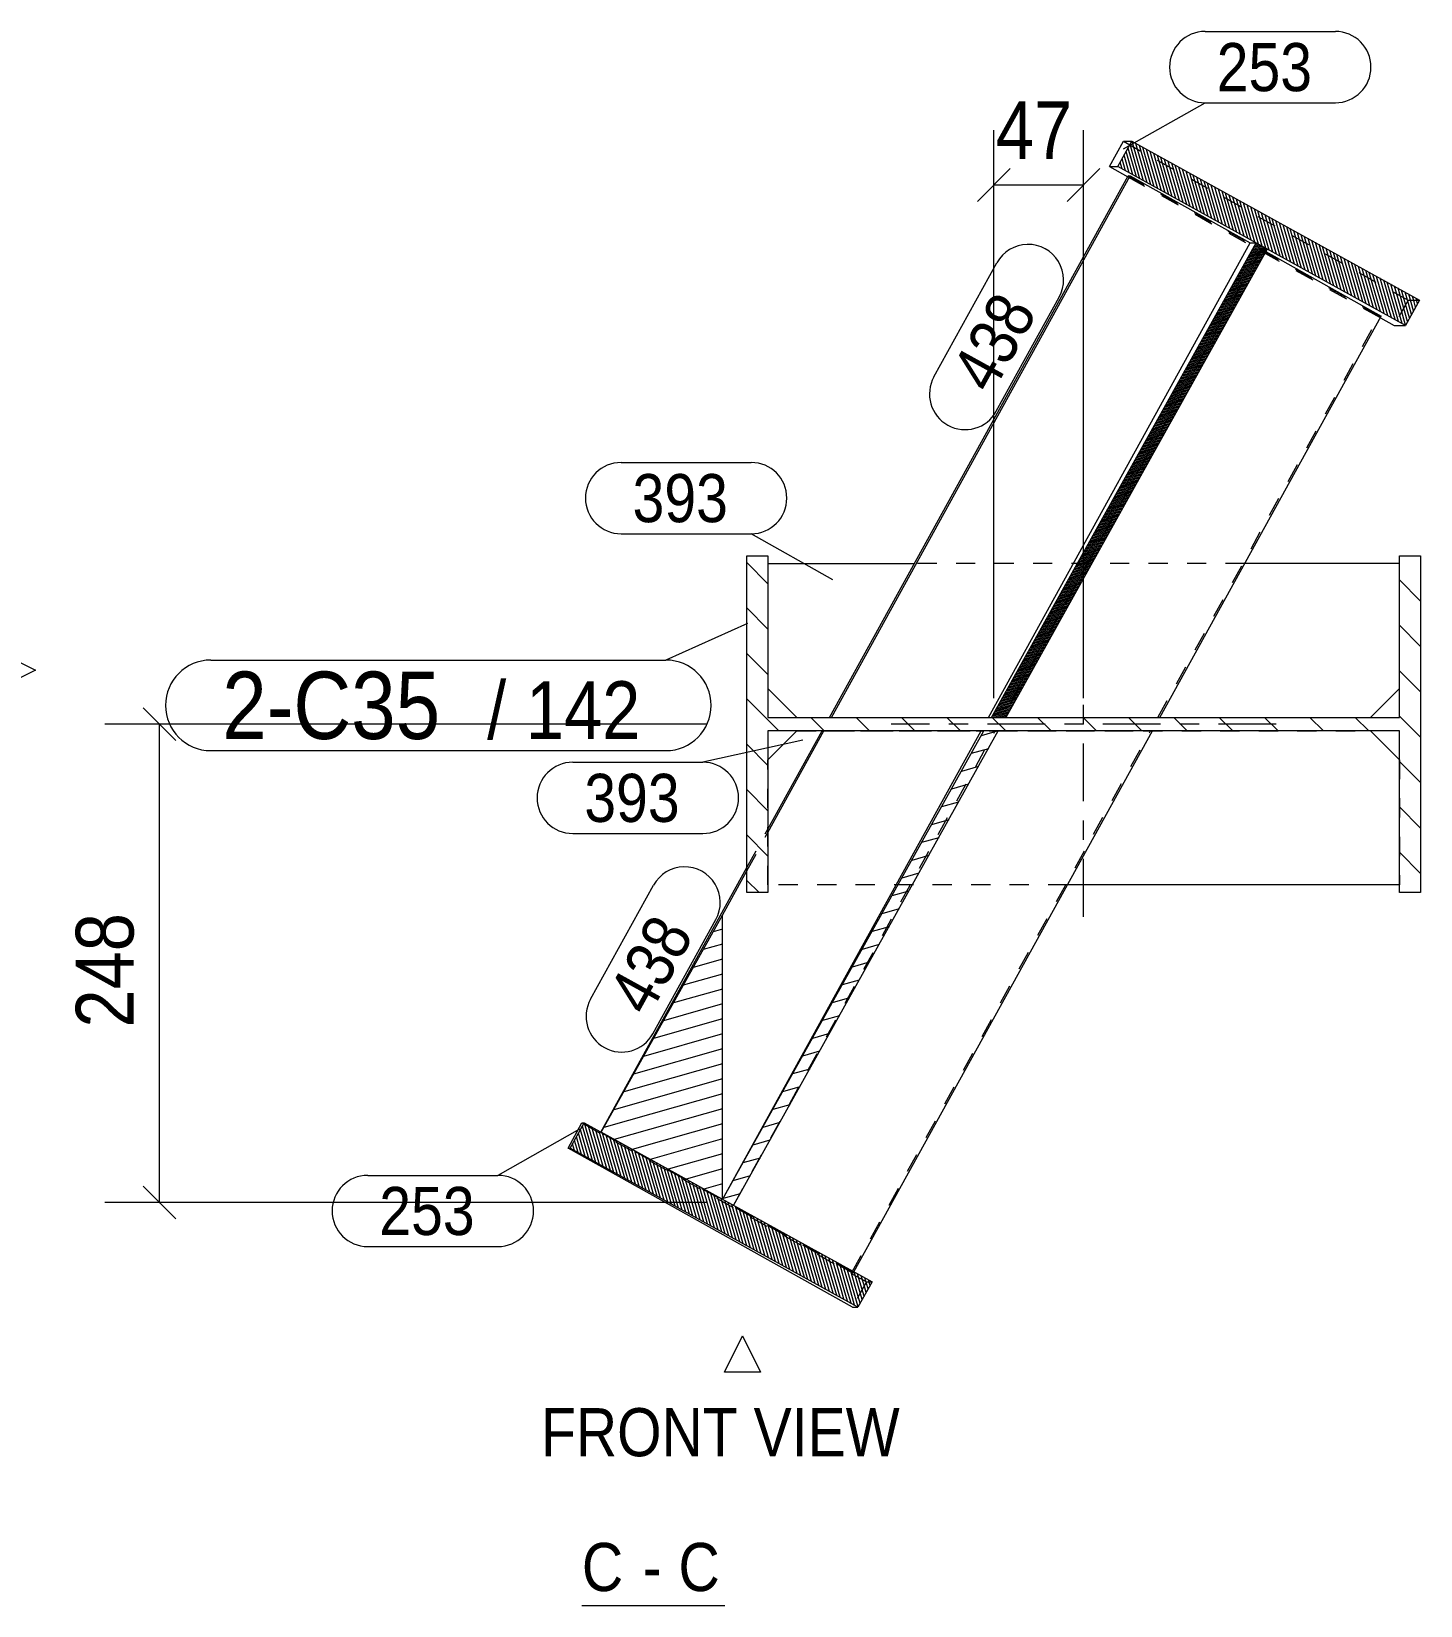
# Model space of a CAD drawing. Header units: millimetres. Extents: x 2 to 825, y 1 to 579.
# Drawn here: x 491.7 to 563.8, y 375.8 to 457.6 of the extents above; entities that cross this region are included whole.
import ezdxf

# ---------------------------------------------------------------- set-up
doc = ezdxf.new("R2010")
doc.units = ezdxf.units.MM
for name, pattern in [('XKITLINE00', [0]), ('XKITLINE01', [4, 1, -1, 1, -1]), ('XKITLINE03', [6, 3, -1, 1, -1])]:
    doc.linetypes.add(name, pattern=pattern)
for name, color, linetype, lineweight in [('Dimensions', 7, 'Continuous', 0), ('OtherObjectType', 7, 'Continuous', 0), ('Part', 2, 'Continuous', 0), ('PartMark', 7, 'Continuous', 0)]:
    doc.layers.add(name, color=color, linetype=linetype, lineweight=lineweight)
doc.styles.add('ARIAL', font='ARIAL.TTF')

# ---------------------------------------------------------------- blocks, each defined once
blk = doc.blocks.new('*A2')
at = {"layer": 'Part', "color": 7, "linetype": 'XKITLINE00', "lineweight": 0}
for p, q in [((529.909, 428.907), (528.809, 430.007)), ((563.809, 430.367), (563.809, 430.367)), ((563.809, 430.367), (563.809, 430.367)), ((563.809, 428.009), (562.709, 429.109)), ((529.909, 426.55), (528.809, 427.65)), ((563.809, 425.652), (562.709, 426.752)), ((529.909, 424.192), (528.809, 425.292)), ((563.809, 423.295), (562.709, 424.395)), ((530.477, 421.267), (528.809, 422.935)), ((532.835, 421.267), (532.135, 421.967)), ((535.192, 421.267), (534.492, 421.967)), ((537.549, 421.267), (536.849, 421.967)), ((539.907, 421.267), (539.207, 421.967)), ((542.264, 421.267), (541.564, 421.967)), ((544.621, 421.267), (543.921, 421.967)), ((546.979, 421.267), (546.279, 421.967)), ((549.336, 421.267), (548.636, 421.967)), ((551.693, 421.267), (550.993, 421.967)), ((554.051, 421.267), (553.351, 421.967)), ((556.408, 421.267), (555.708, 421.967)), ((558.765, 421.267), (558.065, 421.967)), ((561.122, 421.267), (560.422, 421.967)), ((563.809, 420.937), (562.709, 422.037)), ((529.909, 419.478), (528.809, 420.578)), ((563.809, 418.58), (562.709, 419.68)), ((529.909, 417.12), (528.809, 418.22)), ((563.809, 416.223), (562.709, 417.323)), ((529.909, 414.763), (528.809, 415.863)), ((563.809, 413.866), (562.709, 414.966)), ((529.448, 412.867), (528.809, 413.506))]:
    blk.add_line(p, q, dxfattribs=at)
blk = doc.blocks.new('*A3')
at = {"layer": 'Part', "color": 7, "linetype": 'XKITLINE00', "lineweight": 0}
for p, q in [((541.878, 421.267), (540.99, 421.015)), ((541.362, 420.342), (540.474, 420.09)), ((540.847, 419.418), (539.958, 419.166)), ((540.331, 418.494), (539.443, 418.242)), ((539.815, 417.569), (538.927, 417.317)), ((539.299, 416.645), (538.411, 416.393)), ((538.784, 415.72), (537.895, 415.468)), ((538.268, 414.796), (537.38, 414.544)), ((537.752, 413.872), (536.864, 413.62)), ((537.236, 412.947), (536.348, 412.695)), ((536.721, 412.023), (535.833, 411.771)), ((527.546, 410.976), (527.061, 410.838)), ((536.205, 411.099), (535.317, 410.847)), ((527.547, 410.198), (526.545, 409.914)), ((535.689, 410.174), (534.801, 409.922)), ((527.548, 409.42), (526.03, 408.989)), ((535.173, 409.25), (534.285, 408.998)), ((527.548, 408.642), (525.514, 408.065)), ((534.658, 408.325), (533.77, 408.073)), ((527.55, 407.086), (524.482, 406.216)), ((527.549, 407.864), (524.998, 407.141)), ((534.142, 407.401), (533.254, 407.149)), ((527.55, 406.309), (523.967, 405.292)), ((533.626, 406.477), (532.738, 406.225)), ((527.551, 405.531), (523.451, 404.367)), ((533.111, 405.552), (532.222, 405.3)), ((527.552, 404.753), (522.935, 403.443)), ((532.595, 404.628), (531.707, 404.376)), ((527.552, 403.975), (522.42, 402.519)), ((527.553, 403.197), (521.904, 401.594)), ((532.079, 403.703), (531.191, 403.451)), ((527.554, 402.419), (521.388, 400.67)), ((531.563, 402.779), (530.675, 402.527)), ((527.554, 401.642), (521.931, 400.046)), ((531.048, 401.855), (530.159, 401.603)), ((527.555, 400.864), (522.862, 399.532)), ((530.532, 400.93), (529.644, 400.678)), ((527.556, 400.086), (523.794, 399.018)), ((530.016, 400.006), (529.128, 399.754)), ((527.556, 399.308), (524.725, 398.505)), ((529.5, 399.082), (528.612, 398.83)), ((527.557, 398.53), (525.656, 397.991)), ((528.985, 398.157), (528.096, 397.905)), ((527.558, 397.752), (526.587, 397.477)), ((528.469, 397.233), (527.518, 396.963))]:
    blk.add_line(p, q, dxfattribs=at)
blk = doc.blocks.new('*A4')
at = {"layer": 'Part', "color": 7, "linetype": 'XKITLINE00', "lineweight": 0}
for p, q in [((555.763, 446.335), (554.995, 446.117)), ((555.686, 446.378), (555.038, 446.194)), ((555.609, 446.421), (555.081, 446.271)), ((555.531, 446.463), (555.124, 446.348)), ((555.454, 446.506), (555.167, 446.424)), ((555.377, 446.549), (555.21, 446.501)), ((555.412, 445.525), (554.524, 445.273)), ((555.455, 445.601), (554.567, 445.349)), ((555.498, 445.678), (554.61, 445.426)), ((555.541, 445.755), (554.653, 445.503)), ((555.584, 445.832), (554.695, 445.58)), ((555.626, 445.909), (554.738, 445.657)), ((555.669, 445.985), (554.781, 445.733)), ((555.712, 446.062), (554.824, 445.81)), ((555.755, 446.139), (554.867, 445.887)), ((555.798, 446.216), (554.91, 445.964)), ((555.841, 446.293), (554.953, 446.041)), ((554.941, 444.68), (554.053, 444.428)), ((554.984, 444.757), (554.096, 444.505)), ((555.027, 444.834), (554.139, 444.582)), ((555.069, 444.91), (554.181, 444.658)), ((555.112, 444.987), (554.224, 444.735)), ((555.155, 445.064), (554.267, 444.812)), ((555.198, 445.141), (554.31, 444.889)), ((555.241, 445.218), (554.353, 444.966)), ((555.284, 445.294), (554.396, 445.042)), ((555.327, 445.371), (554.438, 445.119)), ((555.369, 445.448), (554.481, 445.196)), ((554.513, 443.912), (553.624, 443.66)), ((554.555, 443.989), (553.667, 443.737)), ((554.598, 444.066), (553.71, 443.814)), ((554.641, 444.143), (553.753, 443.891)), ((554.684, 444.219), (553.796, 443.967)), ((554.727, 444.296), (553.839, 444.044)), ((554.77, 444.373), (553.882, 444.121)), ((554.812, 444.45), (553.924, 444.198)), ((554.855, 444.526), (553.967, 444.274)), ((554.898, 444.603), (554.01, 444.351)), ((554.041, 443.068), (553.153, 442.816)), ((554.084, 443.144), (553.196, 442.892)), ((554.127, 443.221), (553.239, 442.969)), ((554.17, 443.298), (553.282, 443.046)), ((554.213, 443.375), (553.325, 443.123)), ((554.256, 443.451), (553.367, 443.2)), ((554.298, 443.528), (553.41, 443.276)), ((554.341, 443.605), (553.453, 443.353)), ((554.384, 443.682), (553.496, 443.43)), ((554.427, 443.759), (553.539, 443.507)), ((554.47, 443.835), (553.582, 443.583)), ((553.57, 442.223), (552.682, 441.971)), ((553.613, 442.3), (552.725, 442.048)), ((553.656, 442.376), (552.768, 442.125)), ((553.699, 442.453), (552.811, 442.201)), ((553.741, 442.53), (552.853, 442.278)), ((553.784, 442.607), (552.896, 442.355)), ((553.827, 442.684), (552.939, 442.432)), ((553.87, 442.76), (552.982, 442.508)), ((553.913, 442.837), (553.025, 442.585)), ((553.956, 442.914), (553.068, 442.662)), ((553.998, 442.991), (553.11, 442.739)), ((553.142, 441.455), (552.254, 441.203)), ((553.184, 441.532), (552.296, 441.28)), ((553.227, 441.609), (552.339, 441.357)), ((553.27, 441.685), (552.382, 441.433)), ((553.313, 441.762), (552.425, 441.51)), ((553.356, 441.839), (552.468, 441.587)), ((553.399, 441.916), (552.511, 441.664)), ((553.442, 441.993), (552.553, 441.741)), ((553.484, 442.069), (552.596, 441.817)), ((553.527, 442.146), (552.639, 441.894)), ((552.67, 440.61), (551.782, 440.358)), ((552.713, 440.687), (551.825, 440.435)), ((552.756, 440.764), (551.868, 440.512)), ((552.799, 440.841), (551.911, 440.589)), ((552.842, 440.918), (551.954, 440.666)), ((552.885, 440.994), (551.997, 440.742)), ((552.927, 441.071), (552.039, 440.819)), ((552.97, 441.148), (552.082, 440.896)), ((553.013, 441.225), (552.125, 440.973)), ((553.056, 441.301), (552.168, 441.05)), ((553.099, 441.378), (552.211, 441.126)), ((552.242, 439.843), (551.354, 439.591)), ((552.285, 439.919), (551.397, 439.667)), ((552.328, 439.996), (551.44, 439.744)), ((552.371, 440.073), (551.482, 439.821)), ((552.413, 440.15), (551.525, 439.898)), ((552.456, 440.227), (551.568, 439.975)), ((552.499, 440.303), (551.611, 440.051)), ((552.542, 440.38), (551.654, 440.128)), ((552.585, 440.457), (551.697, 440.205)), ((552.628, 440.534), (551.739, 440.282)), ((551.771, 438.998), (550.883, 438.746)), ((551.814, 439.075), (550.926, 438.823)), ((551.856, 439.152), (550.968, 438.9)), ((551.899, 439.228), (551.011, 438.976)), ((551.942, 439.305), (551.054, 439.053)), ((551.985, 439.382), (551.097, 439.13)), ((552.028, 439.459), (551.14, 439.207)), ((552.071, 439.535), (551.183, 439.283)), ((552.113, 439.612), (551.225, 439.36)), ((552.156, 439.689), (551.268, 439.437)), ((552.199, 439.766), (551.311, 439.514)), ((551.299, 438.153), (550.411, 437.901)), ((551.342, 438.23), (550.454, 437.978)), ((551.385, 438.307), (550.497, 438.055)), ((551.428, 438.384), (550.54, 438.132)), ((551.471, 438.46), (550.583, 438.208)), ((551.514, 438.537), (550.626, 438.285)), ((551.557, 438.614), (550.668, 438.362)), ((551.599, 438.691), (550.711, 438.439)), ((551.642, 438.768), (550.754, 438.516)), ((551.685, 438.844), (550.797, 438.592)), ((551.728, 438.921), (550.84, 438.669)), ((550.871, 437.385), (549.983, 437.133)), ((550.914, 437.462), (550.026, 437.21)), ((550.957, 437.539), (550.069, 437.287)), ((551, 437.616), (550.112, 437.364)), ((551.042, 437.693), (550.154, 437.441)), ((551.085, 437.769), (550.197, 437.517)), ((551.128, 437.846), (550.24, 437.594)), ((551.171, 437.923), (550.283, 437.671)), ((551.214, 438), (550.326, 437.748)), ((551.257, 438.077), (550.369, 437.825)), ((550.4, 436.541), (549.512, 436.289)), ((550.443, 436.618), (549.555, 436.366)), ((550.486, 436.694), (549.597, 436.442)), ((550.528, 436.771), (549.64, 436.519)), ((550.571, 436.848), (549.683, 436.596)), ((550.614, 436.925), (549.726, 436.673)), ((550.657, 437.002), (549.769, 436.75)), ((550.7, 437.078), (549.812, 436.826)), ((550.743, 437.155), (549.854, 436.903)), ((550.785, 437.232), (549.897, 436.98)), ((550.828, 437.309), (549.94, 437.057)), ((549.929, 435.696), (549.041, 435.444)), ((549.971, 435.773), (549.083, 435.521)), ((550.014, 435.85), (549.126, 435.598)), ((550.057, 435.927), (549.169, 435.675)), ((550.1, 436.003), (549.212, 435.751)), ((550.143, 436.08), (549.255, 435.828)), ((550.186, 436.157), (549.298, 435.905)), ((550.228, 436.234), (549.34, 435.982)), ((550.271, 436.31), (549.383, 436.058)), ((550.314, 436.387), (549.426, 436.135)), ((550.357, 436.464), (549.469, 436.212)), ((549.5, 434.928), (548.612, 434.676)), ((549.543, 435.005), (548.655, 434.753)), ((549.586, 435.082), (548.698, 434.83)), ((549.629, 435.159), (548.741, 434.907)), ((549.672, 435.235), (548.783, 434.983)), ((549.714, 435.312), (548.826, 435.06)), ((549.757, 435.389), (548.869, 435.137)), ((549.8, 435.466), (548.912, 435.214)), ((549.843, 435.543), (548.955, 435.291)), ((549.886, 435.619), (548.998, 435.367)), ((549.029, 434.084), (548.141, 433.832)), ((549.072, 434.16), (548.184, 433.908)), ((549.115, 434.237), (548.227, 433.985)), ((549.157, 434.314), (548.269, 434.062)), ((549.2, 434.391), (548.312, 434.139)), ((549.243, 434.468), (548.355, 434.216)), ((549.286, 434.544), (548.398, 434.292)), ((549.329, 434.621), (548.441, 434.369)), ((549.372, 434.698), (548.484, 434.446)), ((549.414, 434.775), (548.526, 434.523)), ((549.457, 434.852), (548.569, 434.6)), ((548.558, 433.239), (547.67, 432.987)), ((548.601, 433.316), (547.712, 433.064)), ((548.643, 433.393), (547.755, 433.141)), ((548.686, 433.469), (547.798, 433.217)), ((548.729, 433.546), (547.841, 433.294)), ((548.772, 433.623), (547.884, 433.371)), ((548.815, 433.7), (547.927, 433.448)), ((548.858, 433.777), (547.969, 433.525)), ((548.9, 433.853), (548.012, 433.601)), ((548.943, 433.93), (548.055, 433.678)), ((548.986, 434.007), (548.098, 433.755)), ((548.129, 432.471), (547.241, 432.219)), ((548.172, 432.548), (547.284, 432.296)), ((548.215, 432.625), (547.327, 432.373)), ((548.258, 432.702), (547.37, 432.45)), ((548.301, 432.778), (547.413, 432.526)), ((548.343, 432.855), (547.455, 432.603)), ((548.386, 432.932), (547.498, 432.68)), ((548.429, 433.009), (547.541, 432.757)), ((548.472, 433.085), (547.584, 432.833)), ((548.515, 433.162), (547.627, 432.91)), ((547.658, 431.627), (546.77, 431.375)), ((547.701, 431.703), (546.813, 431.451)), ((547.744, 431.78), (546.856, 431.528)), ((547.787, 431.857), (546.898, 431.605)), ((547.829, 431.934), (546.941, 431.682)), ((547.872, 432.01), (546.984, 431.758)), ((547.915, 432.087), (547.027, 431.835)), ((547.958, 432.164), (547.07, 431.912)), ((548.001, 432.241), (547.113, 431.989)), ((548.044, 432.318), (547.156, 432.066)), ((548.086, 432.394), (547.198, 432.142)), ((547.187, 430.782), (546.299, 430.53)), ((547.23, 430.859), (546.342, 430.607)), ((547.272, 430.935), (546.384, 430.683)), ((547.315, 431.012), (546.427, 430.76)), ((547.358, 431.089), (546.47, 430.837)), ((547.401, 431.166), (546.513, 430.914)), ((547.444, 431.243), (546.556, 430.991)), ((547.487, 431.319), (546.599, 431.067)), ((547.53, 431.396), (546.641, 431.144)), ((547.572, 431.473), (546.684, 431.221)), ((547.615, 431.55), (546.727, 431.298)), ((546.758, 430.014), (545.87, 429.762)), ((546.801, 430.091), (545.913, 429.839)), ((546.844, 430.168), (545.956, 429.916)), ((546.887, 430.244), (545.999, 429.992)), ((546.93, 430.321), (546.042, 430.069)), ((546.973, 430.398), (546.085, 430.146)), ((547.015, 430.475), (546.127, 430.223)), ((547.058, 430.552), (546.17, 430.3)), ((547.101, 430.628), (546.213, 430.376)), ((547.144, 430.705), (546.256, 430.453)), ((546.287, 429.169), (545.399, 428.917)), ((546.33, 429.246), (545.442, 428.994)), ((546.373, 429.323), (545.485, 429.071)), ((546.416, 429.4), (545.528, 429.148)), ((546.458, 429.477), (545.57, 429.225)), ((546.501, 429.553), (545.613, 429.301)), ((546.544, 429.63), (545.656, 429.378)), ((546.587, 429.707), (545.699, 429.455)), ((546.63, 429.784), (545.742, 429.532)), ((546.673, 429.86), (545.785, 429.608)), ((546.716, 429.937), (545.827, 429.685)), ((545.859, 428.402), (544.971, 428.15)), ((545.902, 428.478), (545.013, 428.226)), ((545.944, 428.555), (545.056, 428.303)), ((545.987, 428.632), (545.099, 428.38)), ((546.03, 428.709), (545.142, 428.457)), ((546.073, 428.785), (545.185, 428.533)), ((546.116, 428.862), (545.228, 428.61)), ((546.159, 428.939), (545.271, 428.687)), ((546.201, 429.016), (545.313, 428.764)), ((546.244, 429.093), (545.356, 428.841)), ((545.387, 427.557), (544.499, 427.305)), ((545.43, 427.634), (544.542, 427.382)), ((545.473, 427.71), (544.585, 427.458)), ((545.516, 427.787), (544.628, 427.535)), ((545.559, 427.864), (544.671, 427.612)), ((545.602, 427.941), (544.714, 427.689)), ((545.645, 428.018), (544.756, 427.766)), ((545.687, 428.094), (544.799, 427.842)), ((545.73, 428.171), (544.842, 427.919)), ((545.773, 428.248), (544.885, 427.996)), ((545.816, 428.325), (544.928, 428.073)), ((544.916, 426.712), (544.028, 426.46)), ((544.959, 426.789), (544.071, 426.537)), ((545.002, 426.866), (544.114, 426.614)), ((545.045, 426.943), (544.157, 426.691)), ((545.088, 427.019), (544.2, 426.767)), ((545.13, 427.096), (544.242, 426.844)), ((545.173, 427.173), (544.285, 426.921)), ((545.216, 427.25), (544.328, 426.998)), ((545.259, 427.327), (544.371, 427.075)), ((545.302, 427.403), (544.414, 427.151)), ((545.345, 427.48), (544.457, 427.228)), ((544.488, 425.944), (543.6, 425.692)), ((544.531, 426.021), (543.643, 425.769)), ((544.573, 426.098), (543.685, 425.846)), ((544.616, 426.175), (543.728, 425.923)), ((544.659, 426.252), (543.771, 426)), ((544.702, 426.328), (543.814, 426.076)), ((544.745, 426.405), (543.857, 426.153)), ((544.788, 426.482), (543.9, 426.23)), ((544.831, 426.559), (543.942, 426.307)), ((544.873, 426.635), (543.985, 426.383)), ((544.017, 425.1), (543.128, 424.848)), ((544.059, 425.177), (543.171, 424.925)), ((544.102, 425.253), (543.214, 425.001)), ((544.145, 425.33), (543.257, 425.078)), ((544.188, 425.407), (543.3, 425.155)), ((544.231, 425.484), (543.343, 425.232)), ((544.274, 425.56), (543.386, 425.308)), ((544.316, 425.637), (543.428, 425.385)), ((544.359, 425.714), (543.471, 425.462)), ((544.402, 425.791), (543.514, 425.539)), ((544.445, 425.868), (543.557, 425.616)), ((543.545, 424.255), (542.657, 424.003)), ((543.588, 424.332), (542.7, 424.08)), ((543.631, 424.409), (542.743, 424.157)), ((543.674, 424.485), (542.786, 424.233)), ((543.717, 424.562), (542.829, 424.31)), ((543.76, 424.639), (542.871, 424.387)), ((543.802, 424.716), (542.914, 424.464)), ((543.845, 424.793), (542.957, 424.541)), ((543.888, 424.869), (543, 424.617)), ((543.931, 424.946), (543.043, 424.694)), ((543.974, 425.023), (543.086, 424.771)), ((543.117, 423.487), (542.229, 423.235)), ((543.16, 423.564), (542.272, 423.312)), ((543.203, 423.641), (542.315, 423.389)), ((543.245, 423.718), (542.357, 423.466)), ((543.288, 423.794), (542.4, 423.542)), ((543.331, 423.871), (542.443, 423.619)), ((543.374, 423.948), (542.486, 423.696)), ((543.417, 424.025), (542.529, 423.773)), ((543.46, 424.102), (542.572, 423.85)), ((543.502, 424.178), (542.614, 423.926)), ((542.195, 422.644), (541.843, 422.544)), ((542.178, 422.704), (541.886, 422.621)), ((542.161, 422.764), (541.929, 422.698)), ((542.144, 422.824), (541.972, 422.775)), ((542.127, 422.883), (542.015, 422.851)), ((542.111, 422.943), (542.057, 422.928)), ((542.988, 423.257), (542.1, 423.005)), ((542.946, 423.18), (542.111, 422.943)), ((542.903, 423.103), (542.127, 422.883)), ((543.031, 423.334), (542.143, 423.082)), ((542.86, 423.027), (542.144, 422.824)), ((542.817, 422.95), (542.161, 422.764)), ((542.774, 422.873), (542.178, 422.704)), ((543.074, 423.41), (542.186, 423.158)), ((542.731, 422.796), (542.195, 422.644)), ((542.689, 422.719), (542.212, 422.584)), ((542.646, 422.643), (542.229, 422.524)), ((542.314, 422.225), (541.543, 422.007)), ((542.297, 422.285), (541.586, 422.083)), ((542.28, 422.345), (541.629, 422.16)), ((542.331, 422.166), (541.63, 421.967)), ((542.263, 422.405), (541.672, 422.237)), ((542.246, 422.465), (541.715, 422.314)), ((542.229, 422.524), (541.758, 422.391)), ((542.212, 422.584), (541.8, 422.467)), ((542.346, 422.105), (541.858, 421.967)), ((542.303, 422.028), (542.086, 421.967)), ((542.603, 422.566), (542.246, 422.465)), ((542.56, 422.489), (542.263, 422.405)), ((542.517, 422.412), (542.28, 422.345)), ((542.474, 422.335), (542.297, 422.285)), ((542.431, 422.259), (542.314, 422.225)), ((542.389, 422.182), (542.331, 422.166))]:
    blk.add_line(p, q, dxfattribs=at)
blk = doc.blocks.new('*A5')
at = {"layer": 'Part', "color": 7, "linetype": 'XKITLINE00', "lineweight": 0}
for p, q in [((520.607, 399.061), (520.175, 400.557)), ((520.793, 398.958), (520.278, 400.742)), ((520.98, 398.855), (520.391, 400.896)), ((521.167, 398.752), (520.577, 400.793)), ((521.353, 398.649), (520.764, 400.69)), ((521.54, 398.547), (520.95, 400.587)), ((519.86, 399.473), (519.762, 399.816)), ((520.047, 399.37), (519.865, 400.001)), ((520.234, 399.267), (519.968, 400.186)), ((520.42, 399.164), (520.072, 400.371)), ((521.726, 398.444), (521.137, 400.484)), ((521.913, 398.341), (521.324, 400.381)), ((522.1, 398.238), (521.51, 400.278)), ((522.286, 398.135), (521.697, 400.175)), ((522.473, 398.032), (521.883, 400.072)), ((522.659, 397.929), (522.07, 399.969)), ((522.846, 397.826), (522.257, 399.866)), ((523.033, 397.723), (522.443, 399.763)), ((523.219, 397.62), (522.63, 399.661)), ((523.406, 397.517), (522.816, 399.558)), ((523.592, 397.414), (523.003, 399.455)), ((523.779, 397.311), (523.19, 399.352)), ((523.966, 397.208), (523.376, 399.249)), ((524.152, 397.105), (523.563, 399.146)), ((524.339, 397.002), (523.749, 399.043)), ((524.525, 396.899), (523.936, 398.94)), ((524.712, 396.796), (524.122, 398.837)), ((524.899, 396.693), (524.309, 398.734)), ((525.085, 396.59), (524.496, 398.631)), ((525.272, 396.487), (524.682, 398.528)), ((525.458, 396.384), (524.869, 398.425)), ((525.645, 396.281), (525.055, 398.322)), ((525.831, 396.178), (525.242, 398.219)), ((526.018, 396.075), (525.429, 398.116)), ((526.205, 395.973), (525.615, 398.013)), ((526.391, 395.87), (525.802, 397.91)), ((526.578, 395.767), (525.988, 397.807)), ((526.764, 395.664), (526.175, 397.704)), ((526.951, 395.561), (526.362, 397.601)), ((527.138, 395.458), (526.548, 397.498)), ((527.324, 395.355), (526.735, 397.395)), ((527.511, 395.252), (526.921, 397.292)), ((527.697, 395.149), (527.108, 397.189)), ((527.884, 395.046), (527.295, 397.087)), ((528.071, 394.943), (527.481, 396.984)), ((528.257, 394.84), (527.668, 396.881)), ((528.444, 394.737), (527.854, 396.778)), ((528.63, 394.634), (528.041, 396.675)), ((528.817, 394.531), (528.228, 396.572)), ((529.004, 394.428), (528.414, 396.469)), ((529.19, 394.325), (528.601, 396.366)), ((529.377, 394.222), (528.787, 396.263)), ((529.563, 394.119), (528.974, 396.16)), ((529.75, 394.016), (529.161, 396.057)), ((529.937, 393.913), (529.347, 395.954)), ((530.123, 393.81), (529.534, 395.851)), ((530.31, 393.707), (529.72, 395.748)), ((530.496, 393.604), (529.907, 395.645)), ((530.683, 393.501), (530.093, 395.542)), ((530.869, 393.399), (530.28, 395.439)), ((531.056, 393.296), (530.467, 395.336)), ((531.243, 393.193), (530.653, 395.233)), ((531.429, 393.09), (530.84, 395.13)), ((531.616, 392.987), (531.026, 395.027)), ((531.802, 392.884), (531.213, 394.924)), ((531.989, 392.781), (531.4, 394.821)), ((532.176, 392.678), (531.586, 394.718)), ((532.362, 392.575), (531.773, 394.616)), ((532.549, 392.472), (531.959, 394.513)), ((532.735, 392.369), (532.146, 394.41)), ((532.922, 392.266), (532.333, 394.307)), ((533.109, 392.163), (532.519, 394.204)), ((533.291, 392.074), (532.706, 394.101)), ((533.436, 392.116), (532.892, 393.998)), ((533.581, 392.157), (533.079, 393.895)), ((533.726, 392.199), (533.266, 393.792)), ((533.87, 392.241), (533.452, 393.689)), ((534.015, 392.283), (533.639, 393.586)), ((534.16, 392.325), (533.825, 393.483)), ((534.305, 392.367), (534.012, 393.38)), ((534.449, 392.408), (534.199, 393.277)), ((534.595, 391.363), (534.305, 392.367)), ((534.594, 392.45), (534.385, 393.174)), ((534.698, 391.548), (534.449, 392.408)), ((534.739, 392.492), (534.572, 393.071)), ((534.801, 391.733), (534.594, 392.45)), ((534.905, 391.918), (534.739, 392.492)), ((534.884, 392.534), (534.758, 392.968)), ((535.008, 392.104), (534.884, 392.534)), ((535.029, 392.576), (534.945, 392.865)), ((535.111, 392.289), (535.029, 392.576)), ((535.173, 392.617), (535.131, 392.762)), ((535.215, 392.474), (535.173, 392.617)), ((533.295, 392.06), (533.291, 392.074)), ((533.482, 391.957), (533.436, 392.116)), ((533.668, 391.854), (533.581, 392.157)), ((533.855, 391.751), (533.726, 392.199)), ((534.042, 391.648), (533.87, 392.241)), ((534.228, 391.545), (534.015, 392.283)), ((534.415, 391.442), (534.16, 392.325))]:
    blk.add_line(p, q, dxfattribs=at)
blk = doc.blocks.new('*A6')
at = {"layer": 'Part', "color": 7, "linetype": 'XKITLINE00', "lineweight": 0}
for p, q in [((548.863, 450.143), (548.514, 451.35)), ((549.049, 450.04), (548.617, 451.535)), ((549.236, 449.937), (548.721, 451.721)), ((549.422, 449.834), (548.833, 451.875)), ((549.609, 449.731), (549.02, 451.772)), ((549.796, 449.628), (549.206, 451.669)), ((549.982, 449.525), (549.393, 451.566)), ((550.169, 449.422), (549.579, 451.463)), ((550.355, 449.319), (549.766, 451.36)), ((550.542, 449.216), (549.953, 451.257)), ((548.303, 450.452), (548.204, 450.794)), ((548.489, 450.349), (548.307, 450.98)), ((548.676, 450.246), (548.411, 451.165)), ((550.729, 449.113), (550.139, 451.154)), ((550.915, 449.01), (550.326, 451.051)), ((551.102, 448.907), (550.512, 450.948)), ((551.288, 448.804), (550.699, 450.845)), ((551.475, 448.701), (550.886, 450.742)), ((551.662, 448.599), (551.072, 450.639)), ((551.848, 448.496), (551.259, 450.536)), ((552.035, 448.393), (551.445, 450.433)), ((552.221, 448.29), (551.632, 450.33)), ((552.408, 448.187), (551.818, 450.227)), ((552.594, 448.084), (552.005, 450.124)), ((552.781, 447.981), (552.192, 450.021)), ((552.968, 447.878), (552.378, 449.918)), ((553.154, 447.775), (552.565, 449.816)), ((553.341, 447.672), (552.751, 449.713)), ((553.527, 447.569), (552.938, 449.61)), ((553.714, 447.466), (553.125, 449.507)), ((553.901, 447.363), (553.311, 449.404)), ((554.087, 447.26), (553.498, 449.301)), ((554.274, 447.157), (553.684, 449.198)), ((554.46, 447.054), (553.871, 449.095)), ((554.647, 446.951), (554.058, 448.992)), ((554.834, 446.848), (554.244, 448.889)), ((555.02, 446.745), (554.431, 448.786)), ((555.207, 446.642), (554.617, 448.683)), ((555.393, 446.539), (554.804, 448.58)), ((555.58, 446.436), (554.991, 448.477)), ((555.767, 446.333), (555.177, 448.374)), ((555.953, 446.23), (555.364, 448.271)), ((556.14, 446.127), (555.55, 448.168)), ((556.326, 446.025), (555.737, 448.065)), ((556.513, 445.922), (555.924, 447.962)), ((556.7, 445.819), (556.11, 447.859)), ((556.886, 445.716), (556.297, 447.756)), ((557.073, 445.613), (556.483, 447.653)), ((557.259, 445.51), (556.67, 447.55)), ((557.446, 445.407), (556.856, 447.447)), ((557.632, 445.304), (557.043, 447.344)), ((557.819, 445.201), (557.23, 447.242)), ((558.006, 445.098), (557.416, 447.139)), ((558.192, 444.995), (557.603, 447.036)), ((558.379, 444.892), (557.789, 446.933)), ((558.565, 444.789), (557.976, 446.83)), ((558.752, 444.686), (558.163, 446.727)), ((558.939, 444.583), (558.349, 446.624)), ((559.125, 444.48), (558.536, 446.521)), ((559.312, 444.377), (558.722, 446.418)), ((559.498, 444.274), (558.909, 446.315)), ((559.685, 444.171), (559.096, 446.212)), ((559.872, 444.068), (559.282, 446.109)), ((560.058, 443.965), (559.469, 446.006)), ((560.245, 443.862), (559.655, 445.903)), ((560.431, 443.759), (559.842, 445.8)), ((560.618, 443.656), (560.029, 445.697)), ((560.805, 443.554), (560.215, 445.594)), ((560.991, 443.451), (560.402, 445.491)), ((561.178, 443.348), (560.588, 445.388)), ((561.364, 443.245), (560.775, 445.285)), ((561.551, 443.142), (560.962, 445.182)), ((561.734, 443.052), (561.148, 445.079)), ((561.878, 443.094), (561.335, 444.976)), ((562.023, 443.136), (561.521, 444.873)), ((562.168, 443.178), (561.708, 444.77)), ((562.313, 443.22), (561.895, 444.668)), ((562.457, 443.262), (562.081, 444.565)), ((562.602, 443.303), (562.268, 444.462)), ((562.747, 443.345), (562.454, 444.359)), ((562.892, 443.387), (562.641, 444.256)), ((563.037, 443.429), (562.827, 444.153)), ((563.181, 443.471), (563.014, 444.05)), ((563.326, 443.512), (563.201, 443.947)), ((561.738, 443.039), (561.734, 443.052)), ((561.924, 442.936), (561.878, 443.094)), ((562.111, 442.833), (562.023, 443.136)), ((562.297, 442.73), (562.168, 443.178)), ((562.484, 442.627), (562.313, 443.22)), ((562.671, 442.524), (562.457, 443.262)), ((562.857, 442.421), (562.602, 443.303)), ((563.037, 442.341), (562.747, 443.345)), ((563.14, 442.526), (562.892, 443.387)), ((563.244, 442.712), (563.037, 443.429)), ((563.347, 442.897), (563.181, 443.471)), ((563.45, 443.082), (563.326, 443.512)), ((563.471, 443.554), (563.387, 443.844)), ((563.554, 443.267), (563.471, 443.554)), ((563.616, 443.596), (563.574, 443.741)), ((563.657, 443.453), (563.616, 443.596)), ((563.76, 443.638), (563.76, 443.638)), ((563.76, 443.638), (563.76, 443.638))]:
    blk.add_line(p, q, dxfattribs=at)
blk = doc.blocks.new('*A68')
at = {"layer": 'Part', "color": 7, "linetype": 'XKITLINE03', "lineweight": 0}
for p, q in [((546.309, 411.617), (546.309, 431.617)), ((556.309, 421.617), (536.309, 421.617))]:
    blk.add_line(p, q, dxfattribs=at)
at = {"layer": 'Part', "color": 2, "linetype": 'XKITLINE00', "lineweight": 0}
for p, q in [((528.809, 412.867), (528.809, 430.367)), ((528.809, 430.367), (529.909, 430.367)), ((529.909, 430.367), (529.909, 421.967)), ((562.709, 421.967), (562.709, 430.367)), ((562.709, 430.367), (563.809, 430.367)), ((563.809, 430.367), (563.809, 412.867)), ((529.909, 421.967), (562.709, 421.967)), ((562.709, 421.267), (529.909, 421.267)), ((529.909, 421.267), (529.909, 412.867)), ((562.709, 412.867), (562.709, 421.267)), ((529.909, 412.867), (528.809, 412.867)), ((563.809, 412.867), (562.709, 412.867))]:
    blk.add_line(p, q, dxfattribs=at)
blk = doc.blocks.new('*A69')
at = {"layer": 'Part', "color": 2, "linetype": 'XKITLINE00', "lineweight": 0}
for p, q in [((529.909, 419.767), (531.409, 421.267)), ((561.209, 421.267), (562.709, 419.767)), ((562.709, 413.267), (545.466, 413.267))]:
    blk.add_line(p, q, dxfattribs=at)
at = {"layer": 'Part', "color": 7, "linetype": 'XKITLINE01', "lineweight": 0}
for p, q in [((531.409, 421.267), (561.209, 421.267)), ((529.909, 413.267), (529.909, 419.767)), ((562.709, 419.767), (562.709, 413.267)), ((545.466, 413.267), (529.909, 413.267))]:
    blk.add_line(p, q, dxfattribs=at)
blk = doc.blocks.new('*A70')
at = {"layer": 'Part', "color": 2, "linetype": 'XKITLINE00', "lineweight": 0}
for p, q in [((529.909, 429.967), (537.527, 429.967)), ((562.709, 429.967), (554.681, 429.967)), ((529.909, 423.467), (531.409, 421.967)), ((561.209, 421.967), (562.709, 423.467))]:
    blk.add_line(p, q, dxfattribs=at)
at = {"layer": 'Part', "color": 7, "linetype": 'XKITLINE01', "lineweight": 0}
for p, q in [((529.909, 429.967), (529.909, 423.467)), ((554.681, 429.967), (537.527, 429.967)), ((562.709, 423.467), (562.709, 429.967)), ((531.409, 421.967), (561.209, 421.967))]:
    blk.add_line(p, q, dxfattribs=at)
blk = doc.blocks.new('*A71')
at = {"layer": 'Part', "color": 2, "linetype": 'XKITLINE00', "lineweight": 0}
for p, q in [((527.558, 396.941), (540.981, 421.267)), ((527.558, 396.941), (541.131, 421.267)), ((528.13, 396.626), (541.878, 421.267)), ((529.909, 415.99), (532.821, 421.267)), ((529.909, 416.161), (532.726, 421.267)), ((534.381, 393.177), (549.881, 421.267)), ((541.878, 421.267), (541.131, 421.267)), ((521.23, 400.433), (528.809, 414.167)), ((527.546, 411.706), (528.809, 413.996)), ((521.25, 400.422), (527.546, 411.706)), ((527.558, 396.941), (527.546, 411.706)), ((528.13, 396.626), (521.25, 400.422))]:
    blk.add_line(p, q, dxfattribs=at)
at = {"layer": 'Part', "color": 7, "linetype": 'XKITLINE01', "lineweight": 0}
for p, q in [((528.125, 396.628), (541.72, 421.267)), ((532.726, 421.267), (541.131, 421.267)), ((534.269, 393.144), (549.786, 421.267)), ((541.878, 421.267), (549.881, 421.267)), ((528.809, 414.167), (529.909, 416.161)), ((528.809, 413.996), (529.909, 415.99)), ((521.225, 400.422), (521.23, 400.433)), ((521.225, 400.422), (534.269, 393.144)), ((521.225, 400.422), (521.25, 400.422)), ((527.558, 396.941), (527.558, 396.941)), ((528.124, 396.626), (528.125, 396.628)), ((534.363, 393.144), (528.124, 396.626)), ((528.124, 396.626), (528.13, 396.626)), ((534.363, 393.144), (534.381, 393.177)), ((534.269, 393.144), (534.363, 393.144))]:
    blk.add_line(p, q, dxfattribs=at)
blk = doc.blocks.new('*A72')
at = {"layer": 'Part', "color": 2, "linetype": 'XKITLINE00', "lineweight": 0}
for p, q in [((533.113, 421.967), (548.63, 450.089)), ((533.207, 421.967), (548.725, 450.089)), ((548.63, 450.089), (548.725, 450.089)), ((548.725, 450.089), (554.964, 446.608)), ((541.367, 421.967), (554.964, 446.608)), ((541.521, 421.967), (555.269, 446.608)), ((554.964, 446.608), (555.269, 446.608)), ((555.269, 446.608), (555.841, 446.293)), ((555.841, 446.293), (542.269, 421.967)), ((555.767, 446.16), (561.769, 442.811)), ((550.267, 421.967), (561.769, 442.811)), ((541.521, 421.967), (542.269, 421.967))]:
    blk.add_line(p, q, dxfattribs=at)
at = {"layer": 'Part', "color": 7, "linetype": 'XKITLINE01', "lineweight": 0}
for p, q in [((561.674, 442.811), (548.63, 450.089)), ((555.529, 446.293), (542.107, 421.967)), ((555.529, 446.293), (555.841, 446.293)), ((555.529, 446.293), (555.767, 446.16)), ((550.172, 421.967), (561.674, 442.811)), ((561.769, 442.811), (561.674, 442.811)), ((533.113, 421.967), (541.521, 421.967)), ((542.269, 421.967), (550.267, 421.967))]:
    blk.add_line(p, q, dxfattribs=at)
blk = doc.blocks.new('*A73')
at = {"layer": 'Part', "color": 2, "linetype": 'XKITLINE00', "lineweight": 0}
for p, q in [((519.526, 399.596), (520.25, 400.907)), ((519.639, 399.596), (520.37, 400.907)), ((520.25, 400.907), (520.37, 400.907)), ((520.37, 400.907), (535.318, 392.659)), ((519.526, 399.596), (519.639, 399.596)), ((534.31, 391.348), (519.526, 399.596)), ((534.586, 391.348), (519.639, 399.596)), ((535.318, 392.659), (534.586, 391.348)), ((534.31, 391.348), (534.586, 391.348))]:
    blk.add_line(p, q, dxfattribs=at)
at = {"layer": 'Part', "color": 7, "linetype": 'XKITLINE01', "lineweight": 0}
for p, q in [((520.25, 400.907), (535.033, 392.659)), ((535.033, 392.659), (534.31, 391.348)), ((535.033, 392.659), (535.318, 392.659))]:
    blk.add_line(p, q, dxfattribs=at)
blk = doc.blocks.new('*A74')
at = {"layer": 'Part', "color": 2, "linetype": 'XKITLINE00', "lineweight": 0}
for p, q in [((547.656, 450.574), (548.38, 451.886)), ((548.081, 450.574), (548.813, 451.886)), ((548.38, 451.886), (548.813, 451.886)), ((548.813, 451.886), (563.76, 443.638)), ((547.656, 450.574), (548.081, 450.574)), ((547.656, 450.574), (548.606, 450.044)), ((563.029, 442.326), (548.081, 450.574)), ((563.76, 443.638), (563.029, 442.326)), ((561.722, 442.726), (562.439, 442.326)), ((562.439, 442.326), (563.029, 442.326))]:
    blk.add_line(p, q, dxfattribs=at)
at = {"layer": 'Part', "color": 7, "linetype": 'XKITLINE01', "lineweight": 0}
for p, q in [((548.38, 451.886), (563.163, 443.638)), ((548.606, 450.044), (561.722, 442.726)), ((563.163, 443.638), (562.439, 442.326)), ((563.163, 443.638), (563.76, 443.638))]:
    blk.add_line(p, q, dxfattribs=at)
blk = doc.blocks.new('*A219')
at = {"layer": 'Dimensions', "color": 7, "linetype": 'XKITLINE00', "lineweight": 0}
for p, q in [((497.461, 422.465), (499.158, 420.768)), ((526.747, 421.617), (495.459, 421.617)), ((498.309, 396.783), (498.309, 421.617)), ((497.461, 397.632), (499.158, 395.935)), ((526.747, 396.783), (495.459, 396.783))]:
    blk.add_line(p, q, dxfattribs=at)
at = {"layer": 'Dimensions', "color": 3}
for p in [(498.309, 421.617), (498.309, 396.783)]:
    blk.add_point(p, dxfattribs=at)
at = {"layer": 'Dimensions', "color": 3, "style": 'ARIAL', "width": 0.85}
blk.add_text('248', height=3, rotation=90.00021, dxfattribs=at).set_placement((496.959, 405.862))
blk = doc.blocks.new('*A220')
at = {"layer": 'Dimensions', "color": 7, "linetype": 'XKITLINE00', "lineweight": 0}
for p, q in [((541.643, 422.967), (541.643, 452.467)), ((546.309, 422.967), (546.309, 452.467)), ((542.491, 450.465), (540.794, 448.768)), ((547.158, 450.465), (545.461, 448.768)), ((541.643, 449.617), (546.309, 449.617))]:
    blk.add_line(p, q, dxfattribs=at)
at = {"layer": 'Dimensions', "color": 3}
for p in [(541.643, 449.617), (546.309, 449.617)]:
    blk.add_point(p, dxfattribs=at)
at = {"layer": 'Dimensions', "color": 3, "style": 'ARIAL', "width": 0.85}
blk.add_text('47', height=3, dxfattribs=at).set_placement((541.751, 450.967))
blk = doc.blocks.new('*A221')
at = {"layer": 'PartMark', "color": 7, "linetype": 'XKITLINE00', "lineweight": 0}
for p, q in [((552.622, 457.589), (559.385, 457.589)), ((548.38, 451.496), (552.622, 453.889)), ((552.622, 453.889), (559.385, 453.889))]:
    blk.add_line(p, q, dxfattribs=at)
for centre, start, end in [((552.622, 455.739), 90, 270), ((559.385, 455.739), 270, 90)]:
    blk.add_arc(centre, 1.85, start, end, dxfattribs=at)
at = {"layer": 'PartMark', "color": 3, "style": 'ARIAL', "width": 0.85}
blk.add_text('253', height=2.5, dxfattribs=at).set_placement((553.222, 454.489))
blk = doc.blocks.new('*A222')
at = {"layer": 'PartMark', "color": 7, "linetype": 'XKITLINE00', "lineweight": 0}
for p, q in [((520.128, 400.579), (515.886, 398.187)), ((509.123, 398.187), (515.886, 398.187)), ((509.123, 394.487), (515.886, 394.487))]:
    blk.add_line(p, q, dxfattribs=at)
for centre, start, end in [((509.123, 396.337), 90, 270), ((515.886, 396.337), 270, 90)]:
    blk.add_arc(centre, 1.85, start, end, dxfattribs=at)
at = {"layer": 'PartMark', "color": 3, "style": 'ARIAL', "width": 0.85}
blk.add_text('253', height=2.5, dxfattribs=at).set_placement((509.723, 395.087))
blk = doc.blocks.new('*A223')
at = {"layer": 'PartMark', "color": 7, "linetype": 'XKITLINE00', "lineweight": 0}
for p, q in [((538.533, 439.656), (541.801, 445.577)), ((541.773, 437.868), (545.04, 443.79))]:
    blk.add_line(p, q, dxfattribs=at)
for centre, start, end in [((543.42, 444.683), 331.11062, 151.11062), ((540.153, 438.762), 151.11062, 331.11062)]:
    blk.add_arc(centre, 1.85, start, end, dxfattribs=at)
at = {"layer": 'PartMark', "color": 3, "style": 'ARIAL', "width": 0.85}
blk.add_text('438', height=2.5, rotation=61.11168, dxfattribs=at).set_placement((541.537, 438.684))
blk = doc.blocks.new('*A224')
at = {"layer": 'PartMark', "color": 7, "linetype": 'XKITLINE00', "lineweight": 0}
for p, q in [((520.697, 407.331), (523.964, 413.253)), ((523.937, 405.544), (527.204, 411.465))]:
    blk.add_line(p, q, dxfattribs=at)
for centre, start, end in [((525.584, 412.359), 331.11062, 151.11062), ((522.317, 406.438), 151.11062, 331.11062)]:
    blk.add_arc(centre, 1.85, start, end, dxfattribs=at)
at = {"layer": 'PartMark', "color": 3, "style": 'ARIAL', "width": 0.85}
blk.add_text('438', height=2.5, rotation=61.11168, dxfattribs=at).set_placement((523.701, 406.359))
blk = doc.blocks.new('*A225')
at = {"layer": 'PartMark', "color": 7, "linetype": 'XKITLINE00', "lineweight": 0}
for p, q in [((522.28, 435.206), (529.043, 435.206)), ((522.28, 431.506), (529.043, 431.506)), ((533.285, 429.114), (529.043, 431.506))]:
    blk.add_line(p, q, dxfattribs=at)
for centre, start, end in [((522.28, 433.356), 90, 270), ((529.043, 433.356), 270, 90)]:
    blk.add_arc(centre, 1.85, start, end, dxfattribs=at)
at = {"layer": 'PartMark', "color": 3, "style": 'ARIAL', "width": 0.85}
blk.add_text('393', height=2.5, dxfattribs=at).set_placement((522.88, 432.106))
blk = doc.blocks.new('*A226')
at = {"layer": 'PartMark', "color": 7, "linetype": 'XKITLINE00', "lineweight": 0}
for p, q in [((531.732, 420.789), (526.536, 419.639)), ((519.773, 419.639), (526.536, 419.639)), ((519.773, 415.939), (526.536, 415.939))]:
    blk.add_line(p, q, dxfattribs=at)
for centre, start, end in [((519.773, 417.789), 90, 270), ((526.536, 417.789), 270, 90)]:
    blk.add_arc(centre, 1.85, start, end, dxfattribs=at)
at = {"layer": 'PartMark', "color": 3, "style": 'ARIAL', "width": 0.85}
blk.add_text('393', height=2.5, dxfattribs=at).set_placement((520.373, 416.539))
blk = doc.blocks.new('*A227')
at = {"layer": 'PartMark', "color": 7, "linetype": 'XKITLINE00', "lineweight": 0}
for p, q in [((528.858, 426.837), (524.615, 424.945)), ((500.967, 424.945), (524.615, 424.945)), ((500.967, 420.245), (524.615, 420.245))]:
    blk.add_line(p, q, dxfattribs=at)
for centre, start, end in [((500.967, 422.595), 90, 270), ((524.615, 422.595), 270, 90)]:
    blk.add_arc(centre, 2.35, start, end, dxfattribs=at)
at = {"layer": 'PartMark', "color": 1, "style": 'ARIAL', "width": 0.85}
blk.add_text('2-C35', height=3.5, dxfattribs=at).set_placement((501.567, 420.845))
at = {"layer": 'PartMark', "color": 3, "style": 'ARIAL', "width": 0.85}
for s, p in [('/', (515.328, 420.845)), ('142', (517.34, 420.845))]:
    blk.add_text(s, height=3, dxfattribs=at).set_placement(p)
blk = doc.blocks.new('*A228')
at = {"layer": 'OtherObjectType', "color": 7, "linetype": 'XKITLINE00', "lineweight": 0}
for p, q in [((489.984, 423.481), (489.984, 425.356)), ((489.984, 425.356), (491.859, 424.418)), ((491.859, 424.418), (489.984, 423.481)), ((491.859, 424.418), (491.859, 424.418)), ((527.647, 387.973), (528.584, 389.848)), ((528.584, 389.848), (529.522, 387.973)), ((528.584, 389.848), (528.584, 389.848)), ((529.522, 387.973), (527.647, 387.973)), ((520.247, 375.848), (527.671, 375.848))]:
    blk.add_line(p, q, dxfattribs=at)
at = {"layer": 'OtherObjectType', "color": 7, "style": 'ARIAL', "width": 0.85}
blk.add_text('TOP VIEW', height=2.5, rotation=90, dxfattribs=at).set_placement((488.109, 416.268))
for s, p in [('FRONT VIEW', (518.12, 383.598)), ('C', (520.247, 376.598)), ('C', (525.264, 376.598)), ('-', (523.404, 376.598))]:
    blk.add_text(s, height=2.5, dxfattribs=at).set_placement(p)

msp = doc.modelspace()

# ---------------------------------------------------------------- block references
at = {"lineweight": 0}
for name in ['*A221', '*A220', '*A74', '*A6', '*A72', '*A223', '*A4', '*A225', '*A68', '*A2', '*A70', '*A227', '*A219', '*A71', '*A3', '*A69', '*A226', '*A224', '*A222', '*A73', '*A5']:
    msp.add_blockref(name, (0, 0), dxfattribs=at)
at = {"layer": 'OtherObjectType', "lineweight": 0}
msp.add_blockref('*A228', (0, 0), dxfattribs=at)

doc.saveas('drawing.dxf')
